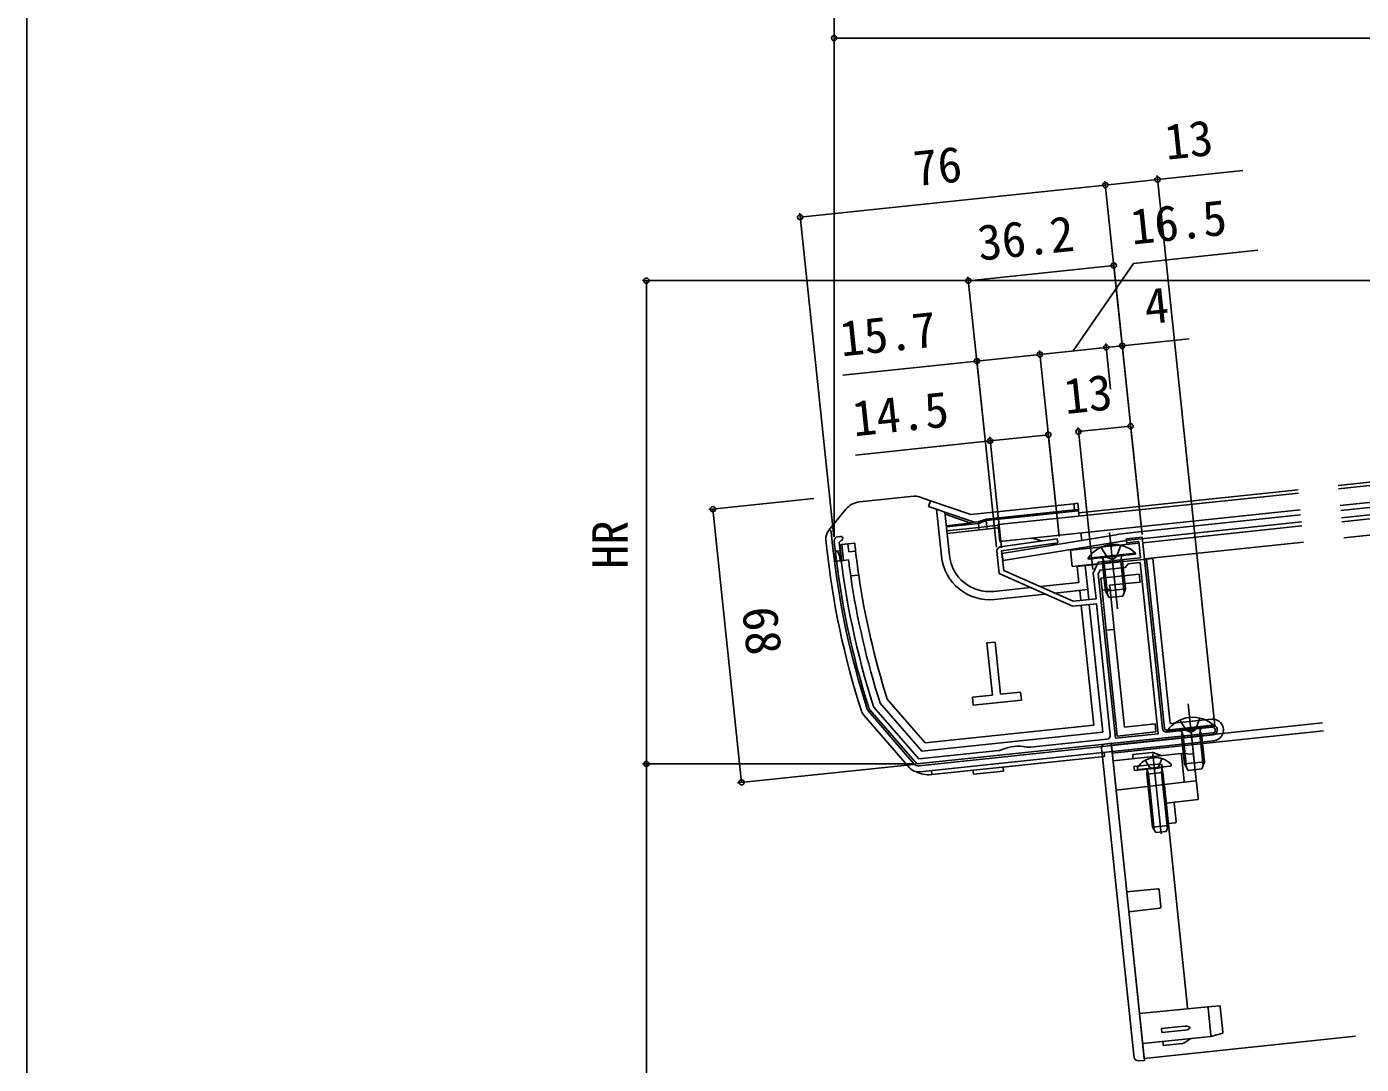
# Model space of a CAD drawing. Units: millimetres, scale not verified. Extents: x -525 to 525, y -783 to 779.
# Drawn here: x -525 to -194.4, y 253.3 to 510.2 of the extents above; entities that cross this region are included whole.
import ezdxf
from ezdxf.enums import TextEntityAlignment as Align

# ---------------------------------------------------------------- set-up
doc = ezdxf.new("R2010")
doc.units = ezdxf.units.MM
doc.header["$LTSCALE"] = 4
for name, color, linetype in [('0-2_YKK_11', 7, 'Continuous'), ('0-3_YKK_12', 2, 'Continuous'), ('0-4_YKK_13', 4, 'Continuous'), ('0-5_YKK_D', 6, 'Continuous'), ('0-6_YKK_ZWAK', 7, 'Continuous')]:
    doc.layers.add(name, color=color, linetype=linetype)
doc.styles.add('ＭＳ ゴシック', font='')
doc.styles.get('ＭＳ ゴシック').set_extended_font_data('MS Gothic')

msp = doc.modelspace()

# ---------------------------------------------------------------- linework, layer by layer
at = {"layer": '0-2_YKK_11'}
for p, q in [((-324.105, 383.915), (-323.408, 383.988)), ((-324.89, 381.822), (-324.995, 382.816)), ((-276.493, 331.807), (-257.501, 333.803))]:
    msp.add_line(p, q, dxfattribs=at)
for points in [[(-283.857, 381.401), (-269.77, 383.392), (-269.63, 382.401), (-283.519, 380.439), (-283.009, 375.588), (-265.792, 367.923), (-260.145, 368.517), (-260.814, 374.883), (-259.594, 377.624), (-256.568, 377.942), (-256.374, 377.842), (-255.827, 377.899), (-255.657, 378.038), (-249.151, 378.722), (-249.569, 382.7), (-252.553, 382.386), (-252.657, 383.381), (-248.679, 383.799), (-243.704, 336.459)], [(-323.304, 382.994), (-323.749, 382.444), (-323.697, 381.947)], [(-256.611, 334.902), (-260.019, 367.323), (-265.986, 366.696), (-284.13, 374.774), (-284.711, 380.306)], [(-231.22, 335.358), (-304.516, 327.655), (-316.149, 341.037)], [(-315.236, 341.852), (-315.177, 341.747), (-304.021, 328.913), (-284.258, 330.99)], [(-242.605, 335.569), (-237.154, 336.142), (-236.88, 336.02), (-236.363, 336.075), (-236.121, 336.251), (-231.366, 336.751)]]:
    msp.add_lwpolyline(points, dxfattribs=at)
msp.add_lwpolyline([(-244.772, 335.141), (-249.225, 377.507), (-252.208, 377.194), (-252.92, 376.314), (-259.155, 375.659), (-259.587, 374.689), (-255.314, 334.033)], close=True, dxfattribs=at)
for centre, radius, start, end in [((-324, 382.921), 1, 96.00001, 185.99999), ((-323.356, 383.491), 0.5, 275.99999, 96.00001), ((-125.986, 402.727), 200, 185.99999, 197.86085), ((-125.985, 402.727), 198.8, 186.00001, 197.8313), ((-283.717, 380.411), 1, 98.04409, 185.99999), ((-315.395, 341.693), 1, 197.86075, 220.99993), ((-257.606, 334.797), 1, 276.00001, 5.99999), ((-242.709, 336.564), 1, 186.00001, 275.99999), ((-231.293, 336.054), 0.7, 275.99999, 96.00001), ((-284.572, 333.974), 3, 276.00002, 293.4754), ((-279.393, 322.05), 10, 78.52464, 113.47536), ((-276.807, 334.79), 3, 258.5246, 275.99998)]:
    msp.add_arc(centre, radius, start, end, dxfattribs=at)
at = {"layer": '0-3_YKK_12'}
for p, q in [((-200.163, 396.571), (101.584, 428.285)), ((-200.079, 395.774), (101.667, 427.489)), ((-199.64, 391.597), (102.106, 423.312)), ((-199.222, 387.62), (102.524, 419.335)), ((-198.804, 383.642), (102.943, 415.357)), ((-284.4, 386.912), (-210.025, 394.729)), ((-264.395, 389.819), (-210.108, 395.525)), ((-256.844, 384.951), (-254.858, 366.056)), ((-248.536, 382.437), (-209.167, 386.575)), ((-266.437, 380.555), (-249.531, 382.332)), ((-266.019, 376.577), (-266.437, 380.555)), ((-248.118, 378.459), (-208.749, 382.597)), ((-266.019, 376.577), (-259.767, 377.234)), ((-237.303, 342.525), (-235.817, 328.389)), ((-204.046, 337.843), (-256.343, 332.346)), ((-256.134, 330.357), (-203.836, 335.854)), ((-256.343, 332.346), (-248.19, 254.774)), ((-195.892, 260.27), (-248.19, 254.774))]:
    msp.add_line(p, q, dxfattribs=at)
msp.add_lwpolyline([(-284.4, 386.912), (-283.961, 382.735), (-209.585, 390.552)], dxfattribs=at)
at = {"layer": '0-4_YKK_13'}
for p, q in [((102.232, 422.118), (-199.515, 390.404)), ((-199.327, 388.614), (102.42, 420.328)), ((-305.249, 393.941), (-318.732, 392.524)), ((-301.122, 392.817), (-303.959, 393.794)), ((-322.095, 390.698), (-326.285, 385.525)), ((-301.611, 391.399), (-301.122, 392.817)), ((-299.684, 390.736), (-301.611, 391.399)), ((-291.165, 389.388), (-301.122, 392.817)), ((-299.684, 390.736), (-298.458, 379.07)), ((-297.597, 390.017), (-299.684, 390.736)), ((-265.637, 392.071), (-291.165, 389.388)), ((-287.36, 388.28), (-265.481, 390.58)), ((-265.481, 390.58), (-265.637, 392.071)), ((-264.447, 390.313), (-264.486, 390.684)), ((-264.312, 389.023), (-264.447, 390.313)), ((-297.597, 390.017), (-290.22, 387.477)), ((-296.468, 379.279), (-297.597, 390.017)), ((-291.397, 387.353), (-297.539, 389.468)), ((-297.24, 386.617), (-291.384, 387.232)), ((-291.362, 387.021), (-297.218, 386.405)), ((-289.258, 387.203), (-297.214, 386.367)), ((-290.22, 387.477), (-291.397, 387.353)), ((-291.397, 387.353), (-291.362, 387.021)), ((-290.22, 387.477), (-289.297, 387.574)), ((-289.297, 387.574), (-287.36, 388.28)), ((-289.258, 387.203), (-289.297, 387.574)), ((-289.154, 386.21), (-289.258, 387.203)), ((-287.321, 387.909), (-287.36, 388.28)), ((-287.165, 386.419), (-287.321, 387.909)), ((-209.46, 389.359), (-249.567, 385.144)), ((-326.285, 385.525), (-326.393, 385.391)), ((-325.735, 385.08), (-325.387, 381.769)), ((-297.109, 385.374), (-289.154, 386.21)), ((-284.366, 386.081), (-297.043, 384.748)), ((-289.154, 386.21), (-287.165, 386.419)), ((-289.088, 385.585), (-289.154, 386.21)), ((-287.165, 386.419), (-284.18, 386.733)), ((-287.099, 385.794), (-287.165, 386.419)), ((-284.366, 386.081), (-284.104, 386.003)), ((-283.451, 379.796), (-255.162, 384.395)), ((-275.95, 383.577), (-273.537, 382.859)), ((-263.68, 383.011), (-263.873, 384.846)), ((-327.045, 383.19), (-326.879, 381.613)), ((-323.44, 380.466), (-324.373, 380.368)), ((-323.545, 381.46), (-323.179, 377.979)), ((-321.608, 382.167), (-323.1, 382.01)), ((-323.1, 382.01), (-322.682, 378.032)), ((-319.917, 382.344), (-321.608, 382.167)), ((-321.399, 380.178), (-321.608, 382.167)), ((-321.399, 380.178), (-319.698, 380.356)), ((-271.235, 382.175), (-270.383, 381.921)), ((-266.419, 380.742), (-265.939, 380.599)), ((-263.454, 380.869), (-263.491, 381.218)), ((-258.974, 381.292), (-257.342, 378.731)), ((-254.001, 381.814), (-255.064, 378.97)), ((-323.477, 377.948), (-323.179, 377.979)), ((-323.179, 377.979), (-322.682, 378.032)), ((-321.448, 378.161), (-322.682, 378.032)), ((-283.164, 378.019), (-283.451, 379.796)), ((-247.607, 378.381), (-262.823, 376.782)), ((-250.375, 379.847), (-262.111, 378.614)), ((-262.111, 378.614), (-262.085, 378.368)), ((-262.085, 378.368), (-250.35, 379.601)), ((-258.557, 377.331), (-258.404, 377.945)), ((-253.585, 377.853), (-258.557, 377.331)), ((-258.127, 377.376), (-258.415, 378.274)), ((-256.139, 378.245), (-257.342, 378.731)), ((-256.139, 378.245), (-255.064, 378.97)), ((-254.015, 377.808), (-253.919, 378.746)), ((-253.585, 377.853), (-253.862, 378.423)), ((-250.375, 379.847), (-250.35, 379.601)), ((-246.115, 378.538), (-247.607, 378.381)), ((-243.206, 336.512), (-247.607, 378.381)), ((-246.115, 378.538), (-246.129, 378.668)), ((-241.819, 337.663), (-246.115, 378.538)), ((-320.909, 374.196), (-318.918, 374.405)), ((-262.823, 376.782), (-264.812, 376.573)), ((-264.812, 376.573), (-264.394, 372.595)), ((-262.196, 370.815), (-262.823, 376.782)), ((-249.429, 374.67), (-258.976, 373.667)), ((-258.976, 373.667), (-258.663, 370.683)), ((-249.22, 372.681), (-249.429, 374.67)), ((-276.401, 371.333), (-285.478, 370.379)), ((-264.394, 372.595), (-274.014, 371.584)), ((-270.36, 369.957), (-262.196, 370.815)), ((-264.189, 370.64), (-263.924, 368.119)), ((-264.185, 370.606), (-263.924, 368.119)), ((-261.935, 368.328), (-262.2, 370.849)), ((-258.663, 370.683), (-256.674, 370.892)), ((-252.863, 370.991), (-257.836, 370.469)), ((-256.863, 368.861), (-257.836, 370.469)), ((-256.778, 371.887), (-249.22, 372.681)), ((-256.674, 370.892), (-256.778, 371.887)), ((-256.674, 370.892), (-255.629, 360.947)), ((-252.863, 370.991), (-253.481, 369.217)), ((-285.269, 368.39), (-272.746, 369.706)), ((-263.798, 366.926), (-260.683, 337.289)), ((-258.485, 335.509), (-261.809, 367.135)), ((-253.481, 369.217), (-256.863, 368.861)), ((-257.618, 360.738), (-254.869, 334.582)), ((-253.089, 336.78), (-255.629, 360.947)), ((-285.166, 357.843), (-287.155, 357.634)), ((-287.155, 357.634), (-285.796, 344.705)), ((-283.807, 344.914), (-285.166, 357.843)), ((-285.796, 344.705), (-290.769, 344.182)), ((-290.769, 344.182), (-290.56, 342.193)), ((-278.834, 345.436), (-283.807, 344.914)), ((-278.625, 343.447), (-278.834, 345.436)), ((-316.527, 340.709), (-305.235, 327.719)), ((-313.616, 342.695), (-303.277, 330.801)), ((-302.45, 332.899), (-311.836, 343.696)), ((-290.56, 342.193), (-278.625, 343.447)), ((-317.659, 339.725), (-306.367, 326.735)), ((-260.683, 337.289), (-302.45, 332.899)), ((-245.53, 337.575), (-253.089, 336.78)), ((-245.321, 335.586), (-245.53, 337.575)), ((-231.419, 337.248), (-242.657, 336.067)), ((-231.576, 338.74), (-241.819, 337.663)), ((-239.394, 338.504), (-237.762, 335.943)), ((-234.421, 339.027), (-235.485, 336.182)), ((-303.946, 327.212), (-231.168, 334.861)), ((-303.277, 330.801), (-258.485, 335.509)), ((-254.869, 334.582), (-245.321, 335.586)), ((-230.796, 337.06), (-242.531, 335.826)), ((-242.531, 335.826), (-242.505, 335.58)), ((-242.505, 335.58), (-230.77, 336.813)), ((-238.977, 334.543), (-238.825, 335.157)), ((-234.005, 335.066), (-238.977, 334.543)), ((-238.977, 334.543), (-238.256, 327.681)), ((-238.547, 334.588), (-238.836, 335.486)), ((-238.547, 334.588), (-237.729, 326.811)), ((-236.56, 335.457), (-237.762, 335.943)), ((-236.661, 336.42), (-235.921, 329.382)), ((-236.56, 335.457), (-235.485, 336.182)), ((-234.435, 335.02), (-234.34, 335.959)), ((-234.435, 335.02), (-233.618, 327.243)), ((-234.005, 335.066), (-234.282, 335.635)), ((-234.005, 335.066), (-233.284, 328.203)), ((-230.796, 337.06), (-230.77, 336.813)), ((-303.79, 325.72), (-231.011, 333.369)), ((-301.699, 331.71), (-301.699, 331.71)), ((-258.715, 330.998), (-258.767, 331.495)), ((-250.79, 255.599), (-258.715, 330.998)), ((-257.938, 332.585), (-256.395, 332.844)), ((-256.395, 332.844), (-256.239, 331.355)), ((-248.294, 255.765), (-256.239, 331.355)), ((-258.057, 329.521), (-280.931, 327.117)), ((-258.057, 329.521), (-258.162, 330.516)), ((-246.212, 330.495), (-251.067, 329.985)), ((-251.067, 329.985), (-251.015, 329.488)), ((-251.015, 329.488), (-250.963, 328.99)), ((-245.898, 327.512), (-250.754, 327.001)), ((-247.978, 328.577), (-246.858, 326.819)), ((-246.063, 330.209), (-243.976, 310.355)), ((-244.001, 329.722), (-245.984, 330.466)), ((-245.898, 327.512), (-244.904, 327.616)), ((-243.851, 329.011), (-244.581, 327.058)), ((-238.312, 323.431), (-238.997, 329.946)), ((-233.284, 328.203), (-238.256, 327.681)), ((-237.283, 326.074), (-238.256, 327.681)), ((-235.962, 329.767), (-235.331, 323.77)), ((-233.284, 328.203), (-233.901, 326.429)), ((-292.865, 325.863), (-280.931, 327.117)), ((-290.523, 325.103), (-290.628, 326.098)), ((-290.523, 325.103), (-283.064, 325.887)), ((-283.064, 325.887), (-283.169, 326.882)), ((-250.754, 327.001), (-250.649, 326.007)), ((-245.794, 326.517), (-250.649, 326.007)), ((-249.651, 326.313), (-241.743, 327.144)), ((-247.54, 325.127), (-247.481, 325.95)), ((-243.562, 325.545), (-247.54, 325.127)), ((-247.54, 325.127), (-246.16, 311.999)), ((-247.163, 325.167), (-247.508, 326.151)), ((-247.163, 325.167), (-245.704, 311.285)), ((-246.858, 326.819), (-245.656, 326.333)), ((-245.794, 326.517), (-244.799, 326.622)), ((-244.581, 327.058), (-245.656, 326.333)), ((-243.939, 325.505), (-243.806, 326.54)), ((-243.939, 325.505), (-242.48, 311.624)), ((-243.562, 325.545), (-243.791, 326.338)), ((-243.562, 325.545), (-242.182, 312.417)), ((-233.901, 326.429), (-237.283, 326.074)), ((-238.303, 323.13), (-255.172, 321.208)), ((-243.249, 322.566), (-243.218, 322.268)), ((-243.218, 322.268), (-237.447, 267.361)), ((-238.312, 323.43), (-238.312, 323.431)), ((-235.3, 323.472), (-238.303, 323.13)), ((-235.331, 323.77), (-235.3, 323.472)), ((-235.3, 323.472), (-235.269, 323.173)), ((-234.851, 319.195), (-235.269, 323.173)), ((-234.819, 318.897), (-242.768, 317.991)), ((-240.277, 313.422), (-240.75, 317.922)), ((-234.851, 319.195), (-234.819, 318.897)), ((-242.182, 312.417), (-246.16, 311.999)), ((-245.318, 310.68), (-246.16, 311.999)), ((-242.732, 310.952), (-245.318, 310.68)), ((-242.182, 312.417), (-242.732, 310.952)), ((-240.544, 313.092), (-242.234, 312.915)), ((-252.528, 296.046), (-244.86, 296.785)), ((-244.533, 296.517), (-244.087, 292.275)), ((-244.352, 291.946), (-252.005, 291.074)), ((-249.36, 265.912), (-232.46, 267.54)), ((-237.447, 267.361), (-237.415, 267.062)), ((-232.407, 267.243), (-232.407, 267.244)), ((-231.701, 260.529), (-232.407, 267.243)), ((-239.083, 262.669), (-243.938, 262.158)), ((-243.834, 261.164), (-243.938, 262.158)), ((-238.979, 261.674), (-243.834, 261.164)), ((-239.083, 262.669), (-238.089, 262.773)), ((-238.979, 261.674), (-237.984, 261.779)), ((-243.604, 258.976), (-243.552, 258.479)), ((-243.552, 258.479), (-243.499, 257.981)), ((-243.499, 257.981), (-238.644, 258.492)), ((-238.427, 258.568), (-236.642, 259.708)), ((-250.738, 255.103), (-250.79, 255.599))]:
    msp.add_line(p, q, dxfattribs=at)
for points in [[(-289.258, 387.203), (-287.321, 387.909), (-264.447, 390.313)], [(-265.637, 392.071), (-264.643, 392.176), (-264.486, 390.684), (-265.481, 390.58)], [(-283.164, 378.019), (-252.137, 383.064), (-209.272, 387.569)], [(-324.795, 379.004), (-324.671, 377.823), (-323.477, 377.948)], [(-258.557, 377.331), (-258.39, 375.739), (-257.836, 370.469)], [(-258.127, 377.376), (-257.959, 375.785), (-257.309, 369.599)], [(-254.015, 377.808), (-253.848, 376.217), (-253.198, 370.031)], [(-253.585, 377.853), (-253.417, 376.262), (-252.863, 370.991)], [(-255.629, 360.947), (-257.618, 360.738), (-258.663, 370.683)], [(-255.935, 328.468), (-239.028, 330.245), (-239.028, 330.245)], [(-239.028, 330.245), (-235.993, 330.061), (-235.962, 329.767)], [(-292.865, 325.863), (-300.821, 325.026), (-300.926, 326.021)], [(-232.46, 267.54), (-229.452, 267.829), (-229.42, 267.531), (-228.769, 261.335)], [(-228.769, 261.335), (-228.738, 261.041), (-231.669, 260.23)], [(-231.669, 260.23), (-231.67, 260.23), (-248.576, 258.453)], [(-248.294, 255.765), (-248.137, 254.276), (-249.7, 254.208)]]:
    msp.add_lwpolyline(points, dxfattribs=at)
for centre, radius, start, end in [((-304.936, 390.957), 3, 71, 96), ((-318.21, 387.551), 5, 96, 141), ((-324.061, 383.503), 3, 141, 186), ((-326.232, 385.027), 0.5, 6, 96), ((-239.115, 285.692), 100, 95.99971, 99.23461), ((-125.986, 402.727), 202, 186, 197.86084), ((-125.986, 402.727), 200.5, 186, 197.86084), ((-323.048, 381.513), 0.5, 96, 186), ((-125.986, 402.727), 195, 186, 186.58766), ((-125.986, 402.727), 195, 186.58766, 188.35126), ((-255.726, 374.31), 7.7, 45.98312, 146.01688), ((-125.986, 402.727), 197, 187.16345, 188.32737), ((-286.523, 380.324), 12, 186, 276), ((-286.523, 380.324), 10, 186, 276), ((-258.987, 378.09), 0.6, 346.03043, 96), ((-253.322, 378.685), 0.6, 96, 205.96957), ((-125.986, 402.727), 197, 188.32737, 197.74204), ((-125.986, 402.727), 195, 188.35126, 197.6214), ((-315.395, 341.693), 3, 197.86084, 221), ((-315.395, 341.693), 1.5, 197.86084, 221), ((-236.146, 331.522), 7.7, 45.98312, 146.01688), ((-231.293, 336.054), 2.7, 276, 96), ((-231.293, 336.054), 1.2, 276, 96), ((-242.709, 336.564), 0.5, 186, 276), ((-239.407, 335.302), 0.6, 346.03043, 96), ((-233.743, 335.898), 0.6, 96, 205.96957), ((-257.773, 331.599), 1, 99.5, 186), ((-304.103, 328.703), 1.5, 221, 276), ((-296.191, 335.303), 7.7, 267.19028, 267.2009), ((-245.405, 323.944), 5.3, 43.71409, 148.28591), ((-246.16, 329.998), 0.5, 69.43495, 96), ((-241.772, 327.417), 0.274, 276, 43.71409), ((-304.103, 328.703), 3, 221, 276), ((-301.553, 331.988), 7, 242.39951, 276), ((-249.68, 326.586), 0.274, 148.28591, 276), ((-247.98, 325.986), 0.5, 355.90904, 96), ((-243.31, 326.476), 0.5, 96, 196.09096), ((-240.451, 317.953), 0.3, 96.5, 187.03071), ((-240.575, 313.391), 0.3, 276, 6), ((-244.831, 296.486), 0.3, 6, 95.5), ((-244.386, 292.244), 0.3, 276.5, 6), ((-238.696, 258.989), 0.5, 276, 302.56505), ((-249.744, 255.207), 1, 186, 272.5)]:
    msp.add_arc(centre, radius, start, end, dxfattribs=at)
for centre, major_axis, ratio, start_param, end_param in [((-324.112, 377.881), (-0.261, 2.486), 0.255319, 4.712389, 7.3590475), ((-244.852, 327.119), (1.112, 0.117), 0.447214, 4.712389, 7.8539816), ((-239.022, 329.944), (-0.007, 0.301), 0.081651, 4.7326617, 6.2764277), ((-237.207, 330.134), (1.79, 0.188), 0.166667, 3.1280775, 3.1415927), ((-238.337, 323.428), (-0.034, 0.298), 0.082759, 3.1415927, 4.7109543), ((-232.431, 267.241), (-0.029, 0.299), 0.082759, 4.7138237, 6.2831853), ((-238.036, 262.276), (1.112, 0.117), 0.447214, 4.712389, 7.8539816), ((-229.911, 260.717), (1.79, 0.188), 0.166667, 3.1415927, 3.1551078), ((-231.726, 260.526), (-0.056, 0.296), 0.081651, 3.1483502, 4.6921162)]:
    msp.add_ellipse(centre, major_axis=major_axis, ratio=ratio, start_param=start_param, end_param=end_param, dxfattribs=at)
at = {"layer": '0-5_YKK_D'}
for p, q in [((-325, 383.921), (-325, 528.334)), ((-325.024, 451.662), (-325.024, 508.334)), ((-325.024, 507.334), (-45.024, 507.334)), ((-230.702, 337.122), (-245.015, 473.303)), ((-333.423, 463.005), (-257.839, 470.949)), ((-251.292, 408.662), (-257.944, 471.944)), ((-251.292, 408.662), (-257.943, 471.944)), ((-325.105, 383.863), (-333.527, 464)), ((-255.748, 451.059), (-291.75, 447.275)), ((-251.292, 408.662), (-255.853, 452.053)), ((224.252, 447.3), (-372.491, 447.3)), ((-371.491, 327.669), (-371.491, 447.3)), ((-287.294, 404.878), (-291.855, 448.269)), ((-269.309, 383.961), (-274.151, 430.02)), ((-269.309, 383.961), (-274.15, 430.02)), ((-274.046, 429.025), (-257.636, 430.75)), ((-257.636, 430.75), (-260.172, 430.484)), ((-256.556, 420.472), (-257.741, 431.745)), ((-256.556, 420.472), (-257.741, 431.745)), ((-257.636, 430.75), (-253.658, 431.168)), ((-248.752, 384.495), (-253.763, 432.163)), ((-253.658, 431.168), (-237.081, 432.911)), ((-284.816, 381.301), (-289.764, 428.379)), ((-269.309, 383.961), (-272.06, 410.13)), ((-260.91, 375.802), (-264.601, 410.914)), ((-251.567, 411.278), (-264.496, 409.919)), ((-248.752, 384.495), (-251.672, 412.272)), ((-283.593, 381.145), (-286.48, 408.614)), ((-330.032, 393.347), (-356.04, 390.614)), ((-355.045, 390.718), (-347.937, 323.091)), ((-305.392, 327.669), (-372.491, 327.669)), ((-306.392, 327.669), (-372.491, 327.669)), ((-371.491, 54.124), (-371.491, 327.669)), ((-305.356, 327.566), (-348.932, 322.986))]:
    msp.add_line(p, q, dxfattribs=at)
for points in [[(-257.839, 470.949), (-244.91, 472.308), (-223.749, 474.532)], [(-265.841, 429.888), (-250.869, 451.572), (-220.039, 454.812)], [(-274.046, 429.025), (-289.66, 427.384), (-322.822, 423.899)], [(-271.955, 409.135), (-286.376, 407.619), (-319.742, 404.112)]]:
    msp.add_lwpolyline(points, dxfattribs=at)
for centre in [(-325.024, 507.334), (-244.91, 472.308), (-257.839, 470.949), (-257.839, 470.949), (-333.423, 463.005), (-255.748, 451.059), (-371.491, 447.3), (-291.75, 447.275), (-257.636, 430.75), (-257.636, 430.75), (-253.658, 431.168), (-289.66, 427.384), (-274.046, 429.025), (-274.046, 429.025), (-264.496, 409.919), (-251.567, 411.278), (-286.376, 407.619), (-271.955, 409.135), (-355.045, 390.718), (-371.491, 327.669), (-371.491, 327.669), (-347.937, 323.091)]:
    msp.add_circle(centre, 0.637, dxfattribs=at)
at = {"layer": '0-6_YKK_ZWAK'}
msp.add_line((-525, 747.3), (-525, -782.7), dxfattribs=at)

# ---------------------------------------------------------------- texts
at = {"layer": '0-5_YKK_D', "style": 'ＭＳ ゴシック'}
for s, rotation, p in [('13', 6, (-242.425, 474.58)), ('76', 6, (-304.621, 468.043)), ('16.5', 6, (-250.92, 453.577)), ('36.2', 6, (-288.741, 449.602)), ('4', 6, (-247.416, 433.835)), ('15.7', 6, (-322.873, 425.905)), ('13', 6, (-267.395, 411.625)), ('14.5', 6, (-319.793, 406.118)), ('HR', 90, (-373.491, 375.928)), ('68', 276, (-350.422, 365.861))]:
    msp.add_text(s, height=8.798, rotation=rotation, dxfattribs=at).set_placement(p, align=Align.BOTTOM_LEFT)

doc.saveas('drawing.dxf')
